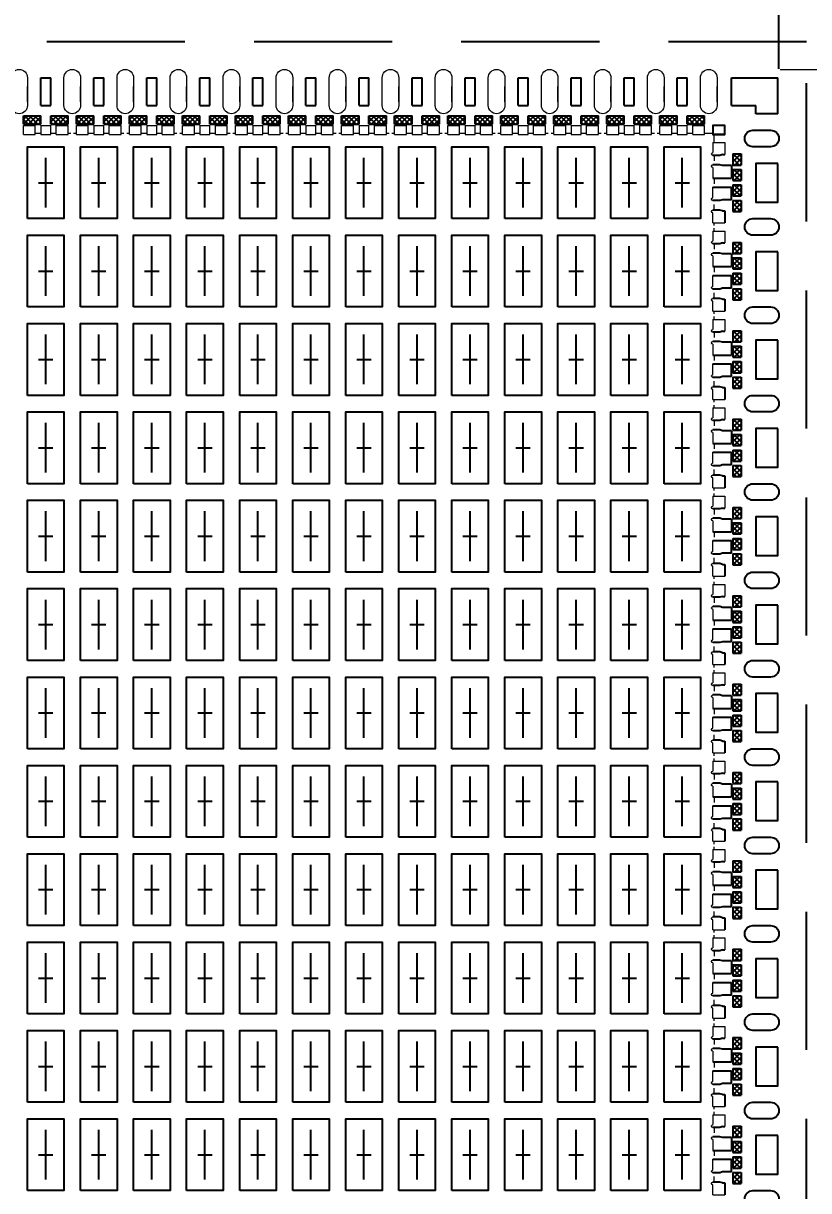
# Model space of a CAD drawing. Extents: x 741 to 839, y -25 to 98.
# Drawn here: x 807.03 to 821.24, y 64.66 to 85.8 of the extents above; entities that cross this region are included whole.
import ezdxf

# ---------------------------------------------------------------- set-up
doc = ezdxf.new("R2010")
doc.units = 0
for name, pattern in [('CENTER2', [28.575, 19.05, -3.175, 3.175, -3.175]), ('HIDDEN', [0.375, 0.25, -0.125]), ('HIDDEN2', [4.7625, 3.175, -1.5875])]:
    doc.linetypes.add(name, pattern=pattern)
for name, color, linetype in [('1', 7, 'Continuous'), ('1D', 4, 'Continuous'), ('DIE', 7, 'Continuous'), ('pkg', 2, 'Continuous'), ('PLATING', 3, 'Continuous'), ('中心线', 1, 'CENTER2'), ('图层1实体', 7, 'Continuous')]:
    doc.layers.add(name, color=color, linetype=linetype)
doc.layers.add('标注线', color=3, linetype='Continuous', lineweight=9)
doc.styles.get("Standard").update_dxf_attribs({"font": ''})
doc.styles.get('Standard').set_extended_font_data('SimSun')
doc.dimstyles.new('ISO-25', dxfattribs={"dimtxt": 0.05, "dimasz": 0.01, "dimexe": 0.05, "dimexo": 0.05, "dimgap": 0.005, "dimtad": 1, "dimdec": 3, "dimdsep": 46, "dimtxsty": 'Standard', "dimcen": 2.5, "dimadec": 0, "dimazin": 0, "dimtfac": 1, "dimtdec": 3, "dimtmove": 0, "dimatfit": 3, "dimfxl": 1, "dimarcsym": 0})

# ---------------------------------------------------------------- blocks, each defined once
blk = doc.blocks.new('*D9')
at = {"layer": 'Defpoints', "color": 0, "transparency": 16777216}
for p in [(823.452, 94.852), (823.452, 88.276), (792.552, 55.711)]:
    blk.add_point(p, dxfattribs=at)
at = {"layer": '标注线', "color": 0, "lineweight": -2, "transparency": 16777216}
blk.add_line((823.452, 88.286), (823.452, 94.852), dxfattribs=at)
at = {"layer": '标注线', "color": 0, "transparency": 16777216, "insert": (823.452, 96.536), "char_height": 0.8, "attachment_point": 5, "rotation": 90}
blk.add_mtext('30.900', dxfattribs=at)
blk = doc.blocks.new('*D10')
at = {"layer": 'Defpoints', "color": 0, "transparency": 16777216}
for p in [(820.702, 94.852), (820.702, 84.961), (792.552, 55.711)]:
    blk.add_point(p, dxfattribs=at)
at = {"layer": '标注线', "color": 0, "lineweight": -2, "transparency": 16777216}
blk.add_line((820.702, 84.971), (820.702, 94.852), dxfattribs=at)
at = {"layer": '标注线', "color": 0, "transparency": 16777216, "insert": (820.702, 96.54), "char_height": 0.8, "attachment_point": 5, "rotation": 90}
blk.add_mtext('28.150', dxfattribs=at)
blk = doc.blocks.new('*U13')
at = {"layer": 'pkg'}
blk.add_lwpolyline([(-0.33, -0.65), (-0.33, 0.65), (0.33, 0.65), (0.33, -0.65)], close=True, dxfattribs=at)
at = {"layer": '中心线'}
for p, q in [((0, -0.45), (0, 0.45)), ((-0.13, 0), (0.13, 0))]:
    blk.add_line(p, q, dxfattribs=at)
blk = doc.blocks.new('*U12')
at = {"layer": '标注线', "color": 0, "linetype": 'ByBlock', "lineweight": -2}
for p in [(41.28, 54.4), (42.24, 54.4), (43.2, 54.4), (44.16, 54.4), (45.12, 54.4), (46.08, 54.4), (47.04, 54.4), (48, 54.4), (48.96, 54.4), (49.92, 54.4), (50.88, 54.4), (51.84, 54.4), (52.8, 54.4), (41.28, 52.8), (42.24, 52.8), (43.2, 52.8), (44.16, 52.8), (45.12, 52.8), (46.08, 52.8), (47.04, 52.8), (48, 52.8), (48.96, 52.8), (49.92, 52.8), (50.88, 52.8), (51.84, 52.8), (52.8, 52.8), (41.28, 51.2), (42.24, 51.2), (43.2, 51.2), (44.16, 51.2), (45.12, 51.2), (46.08, 51.2), (47.04, 51.2), (48, 51.2), (48.96, 51.2), (49.92, 51.2), (50.88, 51.2), (51.84, 51.2), (52.8, 51.2), (41.28, 49.6), (42.24, 49.6), (43.2, 49.6), (44.16, 49.6), (45.12, 49.6), (46.08, 49.6), (47.04, 49.6), (48, 49.6), (48.96, 49.6), (49.92, 49.6), (50.88, 49.6), (51.84, 49.6), (52.8, 49.6), (41.28, 48), (42.24, 48), (43.2, 48), (44.16, 48), (45.12, 48), (46.08, 48), (47.04, 48), (48, 48), (48.96, 48), (49.92, 48), (50.88, 48), (51.84, 48), (52.8, 48), (41.28, 46.4), (42.24, 46.4), (43.2, 46.4), (44.16, 46.4), (45.12, 46.4), (46.08, 46.4), (47.04, 46.4), (48, 46.4), (48.96, 46.4), (49.92, 46.4), (50.88, 46.4), (51.84, 46.4), (52.8, 46.4), (41.28, 44.8), (42.24, 44.8), (43.2, 44.8), (44.16, 44.8), (45.12, 44.8), (46.08, 44.8), (47.04, 44.8), (48, 44.8), (48.96, 44.8), (49.92, 44.8), (50.88, 44.8), (51.84, 44.8), (52.8, 44.8), (41.28, 43.2), (42.24, 43.2), (43.2, 43.2), (44.16, 43.2), (45.12, 43.2), (46.08, 43.2), (47.04, 43.2), (48, 43.2), (48.96, 43.2), (49.92, 43.2), (50.88, 43.2), (51.84, 43.2), (52.8, 43.2), (41.28, 41.6), (42.24, 41.6), (43.2, 41.6), (44.16, 41.6), (45.12, 41.6), (46.08, 41.6), (47.04, 41.6), (48, 41.6), (48.96, 41.6), (49.92, 41.6), (50.88, 41.6), (51.84, 41.6), (52.8, 41.6), (41.28, 40), (42.24, 40), (43.2, 40), (44.16, 40), (45.12, 40), (46.08, 40), (47.04, 40), (48, 40), (48.96, 40), (49.92, 40), (50.88, 40), (51.84, 40), (52.8, 40), (41.28, 38.4), (42.24, 38.4), (43.2, 38.4), (44.16, 38.4), (45.12, 38.4), (46.08, 38.4), (47.04, 38.4), (48, 38.4), (48.96, 38.4), (49.92, 38.4), (50.88, 38.4), (51.84, 38.4), (52.8, 38.4), (41.28, 36.8), (42.24, 36.8), (43.2, 36.8), (44.16, 36.8), (45.12, 36.8), (46.08, 36.8), (47.04, 36.8), (48, 36.8), (48.96, 36.8), (49.92, 36.8), (50.88, 36.8), (51.84, 36.8), (52.8, 36.8)]:
    blk.add_blockref('*U13', p, dxfattribs=at)
blk = doc.blocks.new('*U21')
at = {"lineweight": 5}
for p, q in [((-0.15, 0.25), (-0.15, -0.25)), ((0.15, -0.25), (0.15, 0.25)), ((0.15, 0.184), (0.15, -0.091))]:
    blk.add_line(p, q, dxfattribs=at)
for centre, start, end in [((0, 0.25), 0, 180), ((0, -0.25), 180, 0)]:
    blk.add_arc(centre, 0.15, start, end, dxfattribs=at)
blk = doc.blocks.new('*U20')
at = {"color": 0, "linetype": 'ByBlock', "lineweight": -2}
for p in [(41.28, 0), (42.24, 0), (43.2, 0), (44.16, 0), (45.12, 0), (46.08, 0), (47.04, 0), (48, 0), (48.96, 0), (49.92, 0), (50.88, 0), (51.84, 0), (52.8, 0), (53.76, 0)]:
    blk.add_blockref('*U21', p, dxfattribs=at)
blk = doc.blocks.new('*U23')
at = {"color": 7}
for p, q in [((-0.09, 0.25), (-0.09, -0.25)), ((-0.09, 0.25), (0.09, 0.25)), ((0.09, 0.25), (0.09, -0.25)), ((-0.09, -0.25), (0.09, -0.25))]:
    blk.add_line(p, q, dxfattribs=at)
blk = doc.blocks.new('*U22')
at = {"color": 0, "linetype": 'ByBlock', "lineweight": -2}
for p in [(41.28, 0), (42.24, 0), (43.2, 0), (44.16, 0), (45.12, 0), (46.08, 0), (47.04, 0), (48, 0), (48.96, 0), (49.92, 0), (50.88, 0), (51.84, 0), (52.8, 0)]:
    blk.add_blockref('*U23', p, dxfattribs=at)
blk = doc.blocks.new('*U25')
at = {"color": 7}
blk.add_lwpolyline([(-0.2, 0.35), (0.2, 0.35), (0.2, -0.35), (-0.2, -0.35)], close=True, dxfattribs=at)
blk = doc.blocks.new('*U24')
at = {"color": 0, "linetype": 'ByBlock', "lineweight": -2}
for p in [(0, 54.4), (0, 52.8), (0, 51.2), (0, 49.6), (0, 48), (0, 46.4), (0, 44.8), (0, 43.2), (0, 41.6), (0, 40), (0, 38.4), (0, 36.8)]:
    blk.add_blockref('*U25', p, dxfattribs=at)
blk = doc.blocks.new('*U74')
at = {"color": 1, "ltscale": 10}
for p, q in [((0.16, 0.15), (-0.16, 0.15)), ((-0.16, -0.15), (0.16, -0.15))]:
    blk.add_line(p, q, dxfattribs=at)
at = {"layer": '1', "color": 1, "ltscale": 10}
for centre, start, end in [((-0.16, 0), 90, 270), ((0.16, 0), 270, 90)]:
    blk.add_arc(centre, 0.15, start, end, dxfattribs=at)
blk = doc.blocks.new('*U73')
at = {"layer": 'PLATING', "color": 0, "linetype": 'ByBlock', "lineweight": -2, "transparency": 16777216}
for p in [(0, 56), (0, 54.4), (0, 52.8), (0, 51.2), (0, 49.6), (0, 48), (0, 46.4), (0, 44.8), (0, 43.2), (0, 41.6), (0, 40), (0, 38.4), (0, 36.8)]:
    blk.add_blockref('*U74', p, dxfattribs=at)
blk = doc.blocks.new('*U80')
at = {"lineweight": 15}
for p, q in [((-0.48, 0.08), (-0.48, -0.08)), ((-0.48, 0.08), (-0.265, 0.08)), ((-0.48, 0.08), (-0.265, 0.08)), ((-0.48, 0.08), (-0.265, 0.08)), ((-0.265, 0.08), (-0.265, -0.08)), ((-0.165, -0.08), (-0.165, 0.08)), ((-0.165, 0.08), (0.015, 0.08)), ((0.015, 0.08), (0.015, -0.08)), ((0.115, 0.08), (0.33, 0.08)), ((0.115, 0.08), (0.115, -0.08)), ((0.115, 0.08), (0.33, 0.08)), ((0.115, 0.08), (0.33, 0.08)), ((0.33, 0.08), (0.33, -0.08)), ((-0.48, -0.08), (-0.265, -0.08)), ((-0.165, -0.08), (0.015, -0.08)), ((0.115, -0.08), (0.33, -0.08))]:
    blk.add_line(p, q, dxfattribs=at)
at = {"color": 4, "linetype": 'HIDDEN2', "lineweight": 15, "ltscale": 0.01}
for p, q in [((-0.265, 0.06), (-0.165, 0.06)), ((0.015, 0.06), (0.115, 0.06)), ((0.33, 0.06), (0.38, 0.06)), ((0.43, 0.06), (0.48, 0.06))]:
    blk.add_line(p, q, dxfattribs=at)
blk = doc.blocks.new('*U79')
at = {"color": 0, "linetype": 'ByBlock', "lineweight": -2, "transparency": 16777216}
for p in [(41.28, 0), (42.24, 0), (43.2, 0), (44.16, 0), (45.12, 0), (46.08, 0), (47.04, 0), (48, 0), (48.96, 0), (49.92, 0), (50.88, 0), (51.84, 0), (52.8, 0)]:
    blk.add_blockref('*U80', p, dxfattribs=at)
blk = doc.blocks.new('*U82')
at = {"color": 7}
for p, q in [((-0.02, 0.435), (-0.06, 0.435)), ((-0.02, 0.435), (0.03, 0.42)), ((-0.18, 0.235), (-0.02, 0.235)), ((-0.18, 0.235), (-0.18, 0.005)), ((-0.02, 0.235), (0.03, 0.25)), ((0.155, 0.005), (-0.18, 0.005)), ((-0.18, -0.385), (-0.18, -0.155)), ((0.155, -0.155), (-0.18, -0.155)), ((-0.18, -0.385), (-0.02, -0.385)), ((-0.02, -0.385), (0.03, -0.4)), ((-0.02, -0.585), (-0.06, -0.585)), ((-0.06, -0.585), (-0.06, -0.8)), ((-0.02, -0.585), (0.03, -0.57))]:
    blk.add_line(p, q, dxfattribs=at)
at = {"layer": 'DIE', "lineweight": 15}
for p, q in [((0.155, 0.65), (-0.06, 0.65)), ((-0.06, 0.65), (-0.06, 0.435)), ((0.155, 0.65), (0.155, 0.47)), ((0.03, 0.42), (0.135, 0.42)), ((0.03, 0.25), (0.135, 0.25)), ((0.155, 0.2), (0.155, 0.005)), ((0.155, -0.35), (0.155, -0.155)), ((0.03, -0.4), (0.135, -0.4)), ((0.03, -0.57), (0.135, -0.57)), ((0.155, -0.8), (0.155, -0.62)), ((0.155, -0.8), (-0.06, -0.8))]:
    blk.add_line(p, q, dxfattribs=at)
at = {"layer": 'DIE'}
for p, q in [((0.03, 0.42), (0.155, 0.42)), ((0.03, 0.25), (0.155, 0.25)), ((0.03, -0.4), (0.155, -0.4)), ((0.03, -0.57), (0.155, -0.57))]:
    blk.add_line(p, q, dxfattribs=at)
at = {"layer": 'DIE', "lineweight": 15}
for centre in [(0.155, 0.445), (0.155, 0.225), (0.155, -0.375), (0.155, -0.595)]:
    blk.add_arc(centre, 0.025, 270, 90, dxfattribs=at)
at = {"layer": '图层1实体', "color": 4, "linetype": 'HIDDEN2', "lineweight": 15, "ltscale": 0.01}
for p, q in [((0.135, 0.75), (0.135, 0.8)), ((0.135, 0.65), (0.135, 0.7)), ((0.135, 0.42), (0.135, 0.25)), ((0.135, 0.005), (0.135, -0.155)), ((0.135, -0.57), (0.135, -0.4))]:
    blk.add_line(p, q, dxfattribs=at)
blk = doc.blocks.new('*U81')
at = {"color": 0, "linetype": 'ByBlock', "lineweight": -2, "transparency": 16777216}
for p in [(0, 54.4), (0, 52.8), (0, 51.2), (0, 49.6), (0, 48), (0, 46.4), (0, 44.8), (0, 43.2), (0, 41.6), (0, 40), (0, 38.4), (0, 36.8)]:
    blk.add_blockref('*U82', p, dxfattribs=at)

msp = doc.modelspace()

# ---------------------------------------------------------------- hatches: boundary and pattern name
at = {"layer": 'PLATING'}
h = msp.add_hatch(dxfattribs=at)
h.set_pattern_fill('ANSI37', color=256, scale=0.02)
h.set_pattern_definition([(45, (41.28, 0), (-0.0449012806, 0.0449012806), []), (135, (41.28, 0), (-0.0449012806, -0.0449012806), [])])
h.paths.add_polyline_path([(807.0268, 84.1207), (807.0268, 83.9707), (807.3418, 83.9707), (807.3418, 84.1207)])
h.paths.add_polyline_path([(807.8368, 83.9707), (807.8368, 84.1207), (807.5218, 84.1207), (807.5218, 83.9707)])
h = msp.add_hatch(dxfattribs=at)
h.set_pattern_fill('ANSI37', color=256, scale=0.02)
h.set_pattern_definition([(45, (42.24, 0), (-0.0449012806, 0.0449012806), []), (135, (42.24, 0), (-0.0449012806, -0.0449012806), [])])
h.paths.add_polyline_path([(807.9868, 84.1207), (807.9868, 83.9707), (808.3018, 83.9707), (808.3018, 84.1207)])
h.paths.add_polyline_path([(808.7968, 83.9707), (808.7968, 84.1207), (808.4818, 84.1207), (808.4818, 83.9707)])
h = msp.add_hatch(dxfattribs=at)
h.set_pattern_fill('ANSI37', color=256, scale=0.02)
h.set_pattern_definition([(45, (43.2, 0), (-0.0449012806, 0.0449012806), []), (135, (43.2, 0), (-0.0449012806, -0.0449012806), [])])
h.paths.add_polyline_path([(808.9468, 84.1207), (808.9468, 83.9707), (809.2618, 83.9707), (809.2618, 84.1207)])
h.paths.add_polyline_path([(809.7568, 83.9707), (809.7568, 84.1207), (809.4418, 84.1207), (809.4418, 83.9707)])
h = msp.add_hatch(dxfattribs=at)
h.set_pattern_fill('ANSI37', color=256, scale=0.02)
h.set_pattern_definition([(45, (44.16, 0), (-0.0449012806, 0.0449012806), []), (135, (44.16, 0), (-0.0449012806, -0.0449012806), [])])
h.paths.add_polyline_path([(809.9068, 84.1207), (809.9068, 83.9707), (810.2218, 83.9707), (810.2218, 84.1207)])
h.paths.add_polyline_path([(810.7168, 83.9707), (810.7168, 84.1207), (810.4018, 84.1207), (810.4018, 83.9707)])
h = msp.add_hatch(dxfattribs=at)
h.set_pattern_fill('ANSI37', color=256, scale=0.02)
h.set_pattern_definition([(45, (45.12, 0), (-0.0449012806, 0.0449012806), []), (135, (45.12, 0), (-0.0449012806, -0.0449012806), [])])
h.paths.add_polyline_path([(810.8668, 84.1207), (810.8668, 83.9707), (811.1818, 83.9707), (811.1818, 84.1207)])
h.paths.add_polyline_path([(811.6768, 83.9707), (811.6768, 84.1207), (811.3618, 84.1207), (811.3618, 83.9707)])
h = msp.add_hatch(dxfattribs=at)
h.set_pattern_fill('ANSI37', color=256, scale=0.02)
h.set_pattern_definition([(45, (46.08, 0), (-0.0449012806, 0.0449012806), []), (135, (46.08, 0), (-0.0449012806, -0.0449012806), [])])
h.paths.add_polyline_path([(811.8268, 84.1207), (811.8268, 83.9707), (812.1418, 83.9707), (812.1418, 84.1207)])
h.paths.add_polyline_path([(812.6368, 83.9707), (812.6368, 84.1207), (812.3218, 84.1207), (812.3218, 83.9707)])
h = msp.add_hatch(dxfattribs=at)
h.set_pattern_fill('ANSI37', color=256, scale=0.02)
h.set_pattern_definition([(45, (47.04, 0), (-0.0449012806, 0.0449012806), []), (135, (47.04, 0), (-0.0449012806, -0.0449012806), [])])
h.paths.add_polyline_path([(812.7868, 84.1207), (812.7868, 83.9707), (813.1018, 83.9707), (813.1018, 84.1207)])
h.paths.add_polyline_path([(813.5968, 83.9707), (813.5968, 84.1207), (813.2818, 84.1207), (813.2818, 83.9707)])
h = msp.add_hatch(dxfattribs=at)
h.set_pattern_fill('ANSI37', color=256, scale=0.02)
h.set_pattern_definition([(45, (48, 0), (-0.0449012806, 0.0449012806), []), (135, (48, 0), (-0.0449012806, -0.0449012806), [])])
h.paths.add_polyline_path([(813.7468, 84.1207), (813.7468, 83.9707), (814.0618, 83.9707), (814.0618, 84.1207)])
h.paths.add_polyline_path([(814.5568, 83.9707), (814.5568, 84.1207), (814.2418, 84.1207), (814.2418, 83.9707)])
h = msp.add_hatch(dxfattribs=at)
h.set_pattern_fill('ANSI37', color=256, scale=0.02)
h.set_pattern_definition([(45, (48.96, 0), (-0.0449012806, 0.0449012806), []), (135, (48.96, 0), (-0.0449012806, -0.0449012806), [])])
h.paths.add_polyline_path([(814.7068, 84.1207), (814.7068, 83.9707), (815.0218, 83.9707), (815.0218, 84.1207)])
h.paths.add_polyline_path([(815.5168, 83.9707), (815.5168, 84.1207), (815.2018, 84.1207), (815.2018, 83.9707)])
h = msp.add_hatch(dxfattribs=at)
h.set_pattern_fill('ANSI37', color=256, scale=0.02)
h.set_pattern_definition([(45, (49.92, 0), (-0.0449012806, 0.0449012806), []), (135, (49.92, 0), (-0.0449012806, -0.0449012806), [])])
h.paths.add_polyline_path([(815.6668, 84.1207), (815.6668, 83.9707), (815.9818, 83.9707), (815.9818, 84.1207)])
h.paths.add_polyline_path([(816.4768, 83.9707), (816.4768, 84.1207), (816.1618, 84.1207), (816.1618, 83.9707)])
h = msp.add_hatch(dxfattribs=at)
h.set_pattern_fill('ANSI37', color=256, scale=0.02)
h.set_pattern_definition([(45, (50.88, 0), (-0.0449012806, 0.0449012806), []), (135, (50.88, 0), (-0.0449012806, -0.0449012806), [])])
h.paths.add_polyline_path([(816.6268, 84.1207), (816.6268, 83.9707), (816.9418, 83.9707), (816.9418, 84.1207)])
h.paths.add_polyline_path([(817.4368, 83.9707), (817.4368, 84.1207), (817.1218, 84.1207), (817.1218, 83.9707)])
h = msp.add_hatch(dxfattribs=at)
h.set_pattern_fill('ANSI37', color=256, scale=0.02)
h.set_pattern_definition([(45, (51.84, 0), (-0.0449012806, 0.0449012806), []), (135, (51.84, 0), (-0.0449012806, -0.0449012806), [])])
h.paths.add_polyline_path([(817.5868, 84.1207), (817.5868, 83.9707), (817.9018, 83.9707), (817.9018, 84.1207)])
h.paths.add_polyline_path([(818.3968, 83.9707), (818.3968, 84.1207), (818.0818, 84.1207), (818.0818, 83.9707)])
h = msp.add_hatch(dxfattribs=at)
h.set_pattern_fill('ANSI37', color=256, scale=0.02)
h.set_pattern_definition([(45, (52.8, 0), (-0.0449012806, 0.0449012806), []), (135, (52.8, 0), (-0.0449012806, -0.0449012806), [])])
h.paths.add_polyline_path([(818.5468, 84.1207), (818.5468, 83.9707), (818.8618, 83.9707), (818.8618, 84.1207)])
h.paths.add_polyline_path([(819.3568, 83.9707), (819.3568, 84.1207), (819.0418, 84.1207), (819.0418, 83.9707)])
h = msp.add_hatch(dxfattribs=at)
h.set_pattern_fill('ANSI37', color=256, scale=0.02)
h.set_pattern_definition([(45, (0, 54.4), (-0.0449012806, 0.0449012806), []), (135, (0, 54.4), (-0.0449012806, -0.0449012806), [])])
h.paths.add_polyline_path([(819.8668, 83.2307), (820.0168, 83.2307), (820.0168, 83.4307), (819.8668, 83.4307)])
h.paths.add_polyline_path([(819.8668, 82.9507), (820.0168, 82.9507), (820.0168, 83.1507), (819.8668, 83.1507)])
h.paths.add_polyline_path([(820.0168, 82.8707), (819.8668, 82.8707), (819.8668, 82.6707), (820.0168, 82.6707)])
h.paths.add_polyline_path([(820.0168, 82.5907), (819.8668, 82.5907), (819.8668, 82.3907), (820.0168, 82.3907)])
h = msp.add_hatch(dxfattribs=at)
h.set_pattern_fill('ANSI37', color=256, scale=0.02)
h.set_pattern_definition([(45, (0, 52.8), (-0.0449012806, 0.0449012806), []), (135, (0, 52.8), (-0.0449012806, -0.0449012806), [])])
h.paths.add_polyline_path([(819.8668, 81.6307), (820.0168, 81.6307), (820.0168, 81.8307), (819.8668, 81.8307)])
h.paths.add_polyline_path([(819.8668, 81.3507), (820.0168, 81.3507), (820.0168, 81.5507), (819.8668, 81.5507)])
h.paths.add_polyline_path([(820.0168, 81.2707), (819.8668, 81.2707), (819.8668, 81.0707), (820.0168, 81.0707)])
h.paths.add_polyline_path([(820.0168, 80.9907), (819.8668, 80.9907), (819.8668, 80.7907), (820.0168, 80.7907)])
h = msp.add_hatch(dxfattribs=at)
h.set_pattern_fill('ANSI37', color=256, scale=0.02)
h.set_pattern_definition([(45, (0, 51.2), (-0.0449012806, 0.0449012806), []), (135, (0, 51.2), (-0.0449012806, -0.0449012806), [])])
h.paths.add_polyline_path([(819.8668, 80.0307), (820.0168, 80.0307), (820.0168, 80.2307), (819.8668, 80.2307)])
h.paths.add_polyline_path([(819.8668, 79.7507), (820.0168, 79.7507), (820.0168, 79.9507), (819.8668, 79.9507)])
h.paths.add_polyline_path([(820.0168, 79.6707), (819.8668, 79.6707), (819.8668, 79.4707), (820.0168, 79.4707)])
h.paths.add_polyline_path([(820.0168, 79.3907), (819.8668, 79.3907), (819.8668, 79.1907), (820.0168, 79.1907)])
h = msp.add_hatch(dxfattribs=at)
h.set_pattern_fill('ANSI37', color=256, scale=0.02)
h.set_pattern_definition([(45, (0, 49.6), (-0.0449012806, 0.0449012806), []), (135, (0, 49.6), (-0.0449012806, -0.0449012806), [])])
h.paths.add_polyline_path([(819.8668, 78.4307), (820.0168, 78.4307), (820.0168, 78.6307), (819.8668, 78.6307)])
h.paths.add_polyline_path([(819.8668, 78.1507), (820.0168, 78.1507), (820.0168, 78.3507), (819.8668, 78.3507)])
h.paths.add_polyline_path([(820.0168, 78.0707), (819.8668, 78.0707), (819.8668, 77.8707), (820.0168, 77.8707)])
h.paths.add_polyline_path([(820.0168, 77.7907), (819.8668, 77.7907), (819.8668, 77.5907), (820.0168, 77.5907)])
h = msp.add_hatch(dxfattribs=at)
h.set_pattern_fill('ANSI37', color=256, scale=0.02)
h.set_pattern_definition([(45, (0, 48), (-0.0449012806, 0.0449012806), []), (135, (0, 48), (-0.0449012806, -0.0449012806), [])])
h.paths.add_polyline_path([(819.8668, 76.8307), (820.0168, 76.8307), (820.0168, 77.0307), (819.8668, 77.0307)])
h.paths.add_polyline_path([(819.8668, 76.5507), (820.0168, 76.5507), (820.0168, 76.7507), (819.8668, 76.7507)])
h.paths.add_polyline_path([(820.0168, 76.4707), (819.8668, 76.4707), (819.8668, 76.2707), (820.0168, 76.2707)])
h.paths.add_polyline_path([(820.0168, 76.1907), (819.8668, 76.1907), (819.8668, 75.9907), (820.0168, 75.9907)])
h = msp.add_hatch(dxfattribs=at)
h.set_pattern_fill('ANSI37', color=256, scale=0.02)
h.set_pattern_definition([(45, (0, 46.4), (-0.0449012806, 0.0449012806), []), (135, (0, 46.4), (-0.0449012806, -0.0449012806), [])])
h.paths.add_polyline_path([(819.8668, 75.2307), (820.0168, 75.2307), (820.0168, 75.4307), (819.8668, 75.4307)])
h.paths.add_polyline_path([(819.8668, 74.9507), (820.0168, 74.9507), (820.0168, 75.1507), (819.8668, 75.1507)])
h.paths.add_polyline_path([(820.0168, 74.8707), (819.8668, 74.8707), (819.8668, 74.6707), (820.0168, 74.6707)])
h.paths.add_polyline_path([(820.0168, 74.5907), (819.8668, 74.5907), (819.8668, 74.3907), (820.0168, 74.3907)])
h = msp.add_hatch(dxfattribs=at)
h.set_pattern_fill('ANSI37', color=256, scale=0.02)
h.set_pattern_definition([(45, (0, 44.8), (-0.0449012806, 0.0449012806), []), (135, (0, 44.8), (-0.0449012806, -0.0449012806), [])])
h.paths.add_polyline_path([(819.8668, 73.6307), (820.0168, 73.6307), (820.0168, 73.8307), (819.8668, 73.8307)])
h.paths.add_polyline_path([(819.8668, 73.3507), (820.0168, 73.3507), (820.0168, 73.5507), (819.8668, 73.5507)])
h.paths.add_polyline_path([(820.0168, 73.2707), (819.8668, 73.2707), (819.8668, 73.0707), (820.0168, 73.0707)])
h.paths.add_polyline_path([(820.0168, 72.9907), (819.8668, 72.9907), (819.8668, 72.7907), (820.0168, 72.7907)])
h = msp.add_hatch(dxfattribs=at)
h.set_pattern_fill('ANSI37', color=256, scale=0.02)
h.set_pattern_definition([(45, (0, 43.2), (-0.0449012806, 0.0449012806), []), (135, (0, 43.2), (-0.0449012806, -0.0449012806), [])])
h.paths.add_polyline_path([(819.8668, 72.0307), (820.0168, 72.0307), (820.0168, 72.2307), (819.8668, 72.2307)])
h.paths.add_polyline_path([(819.8668, 71.7507), (820.0168, 71.7507), (820.0168, 71.9507), (819.8668, 71.9507)])
h.paths.add_polyline_path([(820.0168, 71.6707), (819.8668, 71.6707), (819.8668, 71.4707), (820.0168, 71.4707)])
h.paths.add_polyline_path([(820.0168, 71.3907), (819.8668, 71.3907), (819.8668, 71.1907), (820.0168, 71.1907)])
h = msp.add_hatch(dxfattribs=at)
h.set_pattern_fill('ANSI37', color=256, scale=0.02)
h.set_pattern_definition([(45, (0, 41.6), (-0.0449012806, 0.0449012806), []), (135, (0, 41.6), (-0.0449012806, -0.0449012806), [])])
h.paths.add_polyline_path([(819.8668, 70.4307), (820.0168, 70.4307), (820.0168, 70.6307), (819.8668, 70.6307)])
h.paths.add_polyline_path([(819.8668, 70.1507), (820.0168, 70.1507), (820.0168, 70.3507), (819.8668, 70.3507)])
h.paths.add_polyline_path([(820.0168, 70.0707), (819.8668, 70.0707), (819.8668, 69.8707), (820.0168, 69.8707)])
h.paths.add_polyline_path([(820.0168, 69.7907), (819.8668, 69.7907), (819.8668, 69.5907), (820.0168, 69.5907)])
h = msp.add_hatch(dxfattribs=at)
h.set_pattern_fill('ANSI37', color=256, scale=0.02)
h.set_pattern_definition([(45, (0, 40), (-0.0449012806, 0.0449012806), []), (135, (0, 40), (-0.0449012806, -0.0449012806), [])])
h.paths.add_polyline_path([(819.8668, 68.8307), (820.0168, 68.8307), (820.0168, 69.0307), (819.8668, 69.0307)])
h.paths.add_polyline_path([(819.8668, 68.5507), (820.0168, 68.5507), (820.0168, 68.7507), (819.8668, 68.7507)])
h.paths.add_polyline_path([(820.0168, 68.4707), (819.8668, 68.4707), (819.8668, 68.2707), (820.0168, 68.2707)])
h.paths.add_polyline_path([(820.0168, 68.1907), (819.8668, 68.1907), (819.8668, 67.9907), (820.0168, 67.9907)])
h = msp.add_hatch(dxfattribs=at)
h.set_pattern_fill('ANSI37', color=256, scale=0.02)
h.set_pattern_definition([(45, (0, 38.4), (-0.0449012806, 0.0449012806), []), (135, (0, 38.4), (-0.0449012806, -0.0449012806), [])])
h.paths.add_polyline_path([(819.8668, 67.2307), (820.0168, 67.2307), (820.0168, 67.4307), (819.8668, 67.4307)])
h.paths.add_polyline_path([(819.8668, 66.9507), (820.0168, 66.9507), (820.0168, 67.1507), (819.8668, 67.1507)])
h.paths.add_polyline_path([(820.0168, 66.8707), (819.8668, 66.8707), (819.8668, 66.6707), (820.0168, 66.6707)])
h.paths.add_polyline_path([(820.0168, 66.5907), (819.8668, 66.5907), (819.8668, 66.3907), (820.0168, 66.3907)])
h = msp.add_hatch(dxfattribs=at)
h.set_pattern_fill('ANSI37', color=256, scale=0.02)
h.set_pattern_definition([(45, (0, 36.8), (-0.0449012806, 0.0449012806), []), (135, (0, 36.8), (-0.0449012806, -0.0449012806), [])])
h.paths.add_polyline_path([(819.8668, 65.6307), (820.0168, 65.6307), (820.0168, 65.8307), (819.8668, 65.8307)])
h.paths.add_polyline_path([(819.8668, 65.3507), (820.0168, 65.3507), (820.0168, 65.5507), (819.8668, 65.5507)])
h.paths.add_polyline_path([(820.0168, 65.2707), (819.8668, 65.2707), (819.8668, 65.0707), (820.0168, 65.0707)])
h.paths.add_polyline_path([(820.0168, 64.9907), (819.8668, 64.9907), (819.8668, 64.7907), (820.0168, 64.7907)])

# ---------------------------------------------------------------- linework, layer by layer
at = {"color": 7}
for p, q in [((819.8418, 84.8107, 0.1909), (820.6818, 84.8107, 0.1909)), ((819.8418, 84.3107, 0.1909), (819.8418, 84.8107, 0.1909)), ((820.6818, 84.1607, 0.1909), (820.6818, 84.8107, 0.1909)), ((819.8418, 84.3107, 0.1909), (820.2818, 84.3107, 0.1909)), ((820.2818, 84.1607, 0.1909), (820.2818, 84.3107, 0.1909))]:
    msp.add_line(p, q, dxfattribs=at)
at = {"ltscale": 10}
msp.add_line((820.6818, 84.1607, 0.1909), (820.2818, 84.1607, 0.1909), dxfattribs=at)
at = {"color": 7, "elevation": 0.1909}
msp.add_lwpolyline([(819.7218, 83.7857), (819.5068, 83.7857), (819.7218, 83.7857), (819.7218, 83.9457), (819.5068, 83.9457), (819.5068, 83.7857)], dxfattribs=at)
at = {"layer": '1D', "linetype": 'HIDDEN', "ltscale": 10}
for p, q in [((821.2018, 85.4607, 0.1909), (763.9018, 85.4607, 0.1909)), ((821.2018, 25.9607, 0.1909), (821.2018, 85.4607, 0.1909))]:
    msp.add_line(p, q, dxfattribs=at)
at = {"layer": 'PLATING'}
for p, q in [((807.0268, 84.1207, 0.1909), (807.3418, 84.1207, 0.1909)), ((807.0268, 83.9707, 0.1909), (807.0268, 84.1207, 0.1909)), ((807.5218, 84.1207, 0.1909), (807.8368, 84.1207, 0.1909)), ((807.8368, 83.9707, 0.1909), (807.8368, 84.1207, 0.1909)), ((807.9868, 84.1207, 0.1909), (808.3018, 84.1207, 0.1909)), ((807.9868, 83.9707, 0.1909), (807.9868, 84.1207, 0.1909)), ((808.4818, 84.1207, 0.1909), (808.7968, 84.1207, 0.1909)), ((808.7968, 83.9707, 0.1909), (808.7968, 84.1207, 0.1909)), ((808.9468, 84.1207, 0.1909), (809.2618, 84.1207, 0.1909)), ((808.9468, 83.9707, 0.1909), (808.9468, 84.1207, 0.1909)), ((809.4418, 84.1207, 0.1909), (809.7568, 84.1207, 0.1909)), ((809.7568, 83.9707, 0.1909), (809.7568, 84.1207, 0.1909)), ((809.9068, 84.1207, 0.1909), (810.2218, 84.1207, 0.1909)), ((809.9068, 83.9707, 0.1909), (809.9068, 84.1207, 0.1909)), ((810.4018, 84.1207, 0.1909), (810.7168, 84.1207, 0.1909)), ((810.7168, 83.9707, 0.1909), (810.7168, 84.1207, 0.1909)), ((810.8668, 84.1207, 0.1909), (811.1818, 84.1207, 0.1909)), ((810.8668, 83.9707, 0.1909), (810.8668, 84.1207, 0.1909)), ((811.3618, 84.1207, 0.1909), (811.6768, 84.1207, 0.1909)), ((811.6768, 83.9707, 0.1909), (811.6768, 84.1207, 0.1909)), ((811.8268, 84.1207, 0.1909), (812.1418, 84.1207, 0.1909)), ((811.8268, 83.9707, 0.1909), (811.8268, 84.1207, 0.1909)), ((812.3218, 84.1207, 0.1909), (812.6368, 84.1207, 0.1909)), ((812.6368, 83.9707, 0.1909), (812.6368, 84.1207, 0.1909)), ((812.7868, 84.1207, 0.1909), (813.1018, 84.1207, 0.1909)), ((812.7868, 83.9707, 0.1909), (812.7868, 84.1207, 0.1909)), ((813.2818, 84.1207, 0.1909), (813.5968, 84.1207, 0.1909)), ((813.5968, 83.9707, 0.1909), (813.5968, 84.1207, 0.1909)), ((813.7468, 84.1207, 0.1909), (814.0618, 84.1207, 0.1909)), ((813.7468, 83.9707, 0.1909), (813.7468, 84.1207, 0.1909)), ((814.2418, 84.1207, 0.1909), (814.5568, 84.1207, 0.1909)), ((814.5568, 83.9707, 0.1909), (814.5568, 84.1207, 0.1909)), ((814.7068, 84.1207, 0.1909), (815.0218, 84.1207, 0.1909)), ((814.7068, 83.9707, 0.1909), (814.7068, 84.1207, 0.1909)), ((815.2018, 84.1207, 0.1909), (815.5168, 84.1207, 0.1909)), ((815.5168, 83.9707, 0.1909), (815.5168, 84.1207, 0.1909)), ((815.6668, 84.1207, 0.1909), (815.9818, 84.1207, 0.1909)), ((815.6668, 83.9707, 0.1909), (815.6668, 84.1207, 0.1909)), ((816.1618, 84.1207, 0.1909), (816.4768, 84.1207, 0.1909)), ((816.4768, 83.9707, 0.1909), (816.4768, 84.1207, 0.1909)), ((816.6268, 84.1207, 0.1909), (816.9418, 84.1207, 0.1909)), ((816.6268, 83.9707, 0.1909), (816.6268, 84.1207, 0.1909)), ((817.1218, 84.1207, 0.1909), (817.4368, 84.1207, 0.1909)), ((817.4368, 83.9707, 0.1909), (817.4368, 84.1207, 0.1909)), ((817.5868, 84.1207, 0.1909), (817.9018, 84.1207, 0.1909)), ((817.5868, 83.9707, 0.1909), (817.5868, 84.1207, 0.1909)), ((818.0818, 84.1207, 0.1909), (818.3968, 84.1207, 0.1909)), ((818.3968, 83.9707, 0.1909), (818.3968, 84.1207, 0.1909)), ((818.5468, 84.1207, 0.1909), (818.8618, 84.1207, 0.1909)), ((818.5468, 83.9707, 0.1909), (818.5468, 84.1207, 0.1909)), ((819.0418, 84.1207, 0.1909), (819.3568, 84.1207, 0.1909)), ((819.3568, 83.9707, 0.1909), (819.3568, 84.1207, 0.1909)), ((807.0268, 83.9707, 0.1909), (807.3418, 83.9707, 0.1909)), ((807.5218, 83.9707, 0.1909), (807.8368, 83.9707, 0.1909)), ((807.9868, 83.9707, 0.1909), (808.3018, 83.9707, 0.1909)), ((808.4818, 83.9707, 0.1909), (808.7968, 83.9707, 0.1909)), ((808.9468, 83.9707, 0.1909), (809.2618, 83.9707, 0.1909)), ((809.4418, 83.9707, 0.1909), (809.7568, 83.9707, 0.1909)), ((809.9068, 83.9707, 0.1909), (810.2218, 83.9707, 0.1909)), ((810.4018, 83.9707, 0.1909), (810.7168, 83.9707, 0.1909)), ((810.8668, 83.9707, 0.1909), (811.1818, 83.9707, 0.1909)), ((811.3618, 83.9707, 0.1909), (811.6768, 83.9707, 0.1909)), ((811.8268, 83.9707, 0.1909), (812.1418, 83.9707, 0.1909)), ((812.3218, 83.9707, 0.1909), (812.6368, 83.9707, 0.1909)), ((812.7868, 83.9707, 0.1909), (813.1018, 83.9707, 0.1909)), ((813.2818, 83.9707, 0.1909), (813.5968, 83.9707, 0.1909)), ((813.7468, 83.9707, 0.1909), (814.0618, 83.9707, 0.1909)), ((814.2418, 83.9707, 0.1909), (814.5568, 83.9707, 0.1909)), ((814.7068, 83.9707, 0.1909), (815.0218, 83.9707, 0.1909)), ((815.2018, 83.9707, 0.1909), (815.5168, 83.9707, 0.1909)), ((815.6668, 83.9707, 0.1909), (815.9818, 83.9707, 0.1909)), ((816.1618, 83.9707, 0.1909), (816.4768, 83.9707, 0.1909)), ((816.6268, 83.9707, 0.1909), (816.9418, 83.9707, 0.1909)), ((817.1218, 83.9707, 0.1909), (817.4368, 83.9707, 0.1909)), ((817.5868, 83.9707, 0.1909), (817.9018, 83.9707, 0.1909)), ((818.0818, 83.9707, 0.1909), (818.3968, 83.9707, 0.1909)), ((818.5468, 83.9707, 0.1909), (818.8618, 83.9707, 0.1909)), ((819.0418, 83.9707, 0.1909), (819.3568, 83.9707, 0.1909)), ((819.8668, 83.4307, 0.1909), (819.8668, 83.2307, 0.1909)), ((819.8668, 83.4307, 0.1909), (820.0168, 83.4307, 0.1909)), ((820.0168, 83.4307, 0.1909), (820.0168, 83.2307, 0.1909)), ((819.8668, 83.2307, 0.1909), (820.0168, 83.2307, 0.1909)), ((819.8668, 83.1507, 0.1909), (819.8668, 82.9507, 0.1909)), ((819.8668, 83.1507, 0.1909), (820.0168, 83.1507, 0.1909)), ((820.0168, 83.1507, 0.1909), (820.0168, 82.9507, 0.1909)), ((819.8668, 82.9507, 0.1909), (820.0168, 82.9507, 0.1909)), ((819.8668, 82.8707, 0.1909), (819.8668, 82.6707, 0.1909)), ((819.8668, 82.8707, 0.1909), (820.0168, 82.8707, 0.1909)), ((820.0168, 82.8707, 0.1909), (820.0168, 82.6707, 0.1909)), ((819.8668, 82.6707, 0.1909), (820.0168, 82.6707, 0.1909)), ((819.8668, 82.5907, 0.1909), (819.8668, 82.3907, 0.1909)), ((819.8668, 82.5907, 0.1909), (820.0168, 82.5907, 0.1909)), ((820.0168, 82.5907, 0.1909), (820.0168, 82.3907, 0.1909)), ((819.8668, 82.3907, 0.1909), (820.0168, 82.3907, 0.1909)), ((819.8668, 81.8307, 0.1909), (819.8668, 81.6307, 0.1909)), ((819.8668, 81.8307, 0.1909), (820.0168, 81.8307, 0.1909)), ((820.0168, 81.8307, 0.1909), (820.0168, 81.6307, 0.1909)), ((819.8668, 81.6307, 0.1909), (820.0168, 81.6307, 0.1909)), ((819.8668, 81.5507, 0.1909), (819.8668, 81.3507, 0.1909)), ((819.8668, 81.5507, 0.1909), (820.0168, 81.5507, 0.1909)), ((820.0168, 81.5507, 0.1909), (820.0168, 81.3507, 0.1909)), ((819.8668, 81.3507, 0.1909), (820.0168, 81.3507, 0.1909)), ((819.8668, 81.2707, 0.1909), (819.8668, 81.0707, 0.1909)), ((819.8668, 81.2707, 0.1909), (820.0168, 81.2707, 0.1909)), ((820.0168, 81.2707, 0.1909), (820.0168, 81.0707, 0.1909)), ((819.8668, 81.0707, 0.1909), (820.0168, 81.0707, 0.1909)), ((819.8668, 80.9907, 0.1909), (819.8668, 80.7907, 0.1909)), ((819.8668, 80.9907, 0.1909), (820.0168, 80.9907, 0.1909)), ((820.0168, 80.9907, 0.1909), (820.0168, 80.7907, 0.1909)), ((819.8668, 80.7907, 0.1909), (820.0168, 80.7907, 0.1909)), ((819.8668, 80.2307, 0.1909), (819.8668, 80.0307, 0.1909)), ((819.8668, 80.2307, 0.1909), (820.0168, 80.2307, 0.1909)), ((820.0168, 80.2307, 0.1909), (820.0168, 80.0307, 0.1909)), ((819.8668, 80.0307, 0.1909), (820.0168, 80.0307, 0.1909)), ((819.8668, 79.9507, 0.1909), (819.8668, 79.7507, 0.1909)), ((819.8668, 79.9507, 0.1909), (820.0168, 79.9507, 0.1909)), ((820.0168, 79.9507, 0.1909), (820.0168, 79.7507, 0.1909)), ((819.8668, 79.7507, 0.1909), (820.0168, 79.7507, 0.1909)), ((819.8668, 79.6707, 0.1909), (819.8668, 79.4707, 0.1909)), ((819.8668, 79.6707, 0.1909), (820.0168, 79.6707, 0.1909)), ((819.8668, 79.4707, 0.1909), (820.0168, 79.4707, 0.1909)), ((820.0168, 79.6707, 0.1909), (820.0168, 79.4707, 0.1909)), ((819.8668, 79.3907, 0.1909), (819.8668, 79.1907, 0.1909)), ((819.8668, 79.3907, 0.1909), (820.0168, 79.3907, 0.1909)), ((820.0168, 79.3907, 0.1909), (820.0168, 79.1907, 0.1909)), ((819.8668, 79.1907, 0.1909), (820.0168, 79.1907, 0.1909)), ((819.8668, 78.6307, 0.1909), (819.8668, 78.4307, 0.1909)), ((819.8668, 78.6307, 0.1909), (820.0168, 78.6307, 0.1909)), ((820.0168, 78.6307, 0.1909), (820.0168, 78.4307, 0.1909)), ((819.8668, 78.4307, 0.1909), (820.0168, 78.4307, 0.1909)), ((819.8668, 78.3507, 0.1909), (819.8668, 78.1507, 0.1909)), ((819.8668, 78.3507, 0.1909), (820.0168, 78.3507, 0.1909)), ((820.0168, 78.3507, 0.1909), (820.0168, 78.1507, 0.1909)), ((819.8668, 78.1507, 0.1909), (820.0168, 78.1507, 0.1909)), ((819.8668, 78.0707, 0.1909), (819.8668, 77.8707, 0.1909)), ((819.8668, 78.0707, 0.1909), (820.0168, 78.0707, 0.1909)), ((820.0168, 78.0707, 0.1909), (820.0168, 77.8707, 0.1909)), ((819.8668, 77.8707, 0.1909), (820.0168, 77.8707, 0.1909)), ((819.8668, 77.7907, 0.1909), (819.8668, 77.5907, 0.1909)), ((819.8668, 77.7907, 0.1909), (820.0168, 77.7907, 0.1909)), ((820.0168, 77.7907, 0.1909), (820.0168, 77.5907, 0.1909)), ((819.8668, 77.5907, 0.1909), (820.0168, 77.5907, 0.1909)), ((819.8668, 77.0307, 0.1909), (819.8668, 76.8307, 0.1909)), ((819.8668, 77.0307, 0.1909), (820.0168, 77.0307, 0.1909)), ((820.0168, 77.0307, 0.1909), (820.0168, 76.8307, 0.1909)), ((819.8668, 76.8307, 0.1909), (820.0168, 76.8307, 0.1909)), ((819.8668, 76.7507, 0.1909), (819.8668, 76.5507, 0.1909)), ((819.8668, 76.7507, 0.1909), (820.0168, 76.7507, 0.1909)), ((820.0168, 76.7507, 0.1909), (820.0168, 76.5507, 0.1909)), ((819.8668, 76.5507, 0.1909), (820.0168, 76.5507, 0.1909)), ((819.8668, 76.4707, 0.1909), (819.8668, 76.2707, 0.1909)), ((819.8668, 76.4707, 0.1909), (820.0168, 76.4707, 0.1909)), ((820.0168, 76.4707, 0.1909), (820.0168, 76.2707, 0.1909)), ((819.8668, 76.2707, 0.1909), (820.0168, 76.2707, 0.1909)), ((819.8668, 76.1907, 0.1909), (819.8668, 75.9907, 0.1909)), ((819.8668, 76.1907, 0.1909), (820.0168, 76.1907, 0.1909)), ((820.0168, 76.1907, 0.1909), (820.0168, 75.9907, 0.1909)), ((819.8668, 75.9907, 0.1909), (820.0168, 75.9907, 0.1909)), ((819.8668, 75.4307, 0.1909), (819.8668, 75.2307, 0.1909)), ((819.8668, 75.4307, 0.1909), (820.0168, 75.4307, 0.1909)), ((820.0168, 75.4307, 0.1909), (820.0168, 75.2307, 0.1909)), ((819.8668, 75.2307, 0.1909), (820.0168, 75.2307, 0.1909)), ((819.8668, 75.1507, 0.1909), (819.8668, 74.9507, 0.1909)), ((819.8668, 75.1507, 0.1909), (820.0168, 75.1507, 0.1909)), ((820.0168, 75.1507, 0.1909), (820.0168, 74.9507, 0.1909)), ((819.8668, 74.9507, 0.1909), (820.0168, 74.9507, 0.1909)), ((819.8668, 74.8707, 0.1909), (819.8668, 74.6707, 0.1909)), ((819.8668, 74.8707, 0.1909), (820.0168, 74.8707, 0.1909)), ((820.0168, 74.8707, 0.1909), (820.0168, 74.6707, 0.1909)), ((819.8668, 74.6707, 0.1909), (820.0168, 74.6707, 0.1909)), ((819.8668, 74.5907, 0.1909), (819.8668, 74.3907, 0.1909)), ((819.8668, 74.5907, 0.1909), (820.0168, 74.5907, 0.1909)), ((820.0168, 74.5907, 0.1909), (820.0168, 74.3907, 0.1909)), ((819.8668, 74.3907, 0.1909), (820.0168, 74.3907, 0.1909)), ((819.8668, 73.8307, 0.1909), (819.8668, 73.6307, 0.1909)), ((819.8668, 73.8307, 0.1909), (820.0168, 73.8307, 0.1909)), ((820.0168, 73.8307, 0.1909), (820.0168, 73.6307, 0.1909)), ((819.8668, 73.6307, 0.1909), (820.0168, 73.6307, 0.1909)), ((819.8668, 73.5507, 0.1909), (819.8668, 73.3507, 0.1909)), ((819.8668, 73.5507, 0.1909), (820.0168, 73.5507, 0.1909)), ((819.8668, 73.3507, 0.1909), (820.0168, 73.3507, 0.1909)), ((820.0168, 73.5507, 0.1909), (820.0168, 73.3507, 0.1909)), ((819.8668, 73.2707, 0.1909), (819.8668, 73.0707, 0.1909)), ((819.8668, 73.2707, 0.1909), (820.0168, 73.2707, 0.1909)), ((820.0168, 73.2707, 0.1909), (820.0168, 73.0707, 0.1909)), ((819.8668, 73.0707, 0.1909), (820.0168, 73.0707, 0.1909)), ((819.8668, 72.9907, 0.1909), (819.8668, 72.7907, 0.1909)), ((819.8668, 72.9907, 0.1909), (820.0168, 72.9907, 0.1909)), ((820.0168, 72.9907, 0.1909), (820.0168, 72.7907, 0.1909)), ((819.8668, 72.7907, 0.1909), (820.0168, 72.7907, 0.1909)), ((819.8668, 72.2307, 0.1909), (819.8668, 72.0307, 0.1909)), ((819.8668, 72.2307, 0.1909), (820.0168, 72.2307, 0.1909)), ((820.0168, 72.2307, 0.1909), (820.0168, 72.0307, 0.1909)), ((819.8668, 72.0307, 0.1909), (820.0168, 72.0307, 0.1909)), ((819.8668, 71.9507, 0.1909), (819.8668, 71.7507, 0.1909)), ((819.8668, 71.9507, 0.1909), (820.0168, 71.9507, 0.1909)), ((820.0168, 71.9507, 0.1909), (820.0168, 71.7507, 0.1909)), ((819.8668, 71.7507, 0.1909), (820.0168, 71.7507, 0.1909)), ((819.8668, 71.6707, 0.1909), (819.8668, 71.4707, 0.1909)), ((819.8668, 71.6707, 0.1909), (820.0168, 71.6707, 0.1909)), ((820.0168, 71.6707, 0.1909), (820.0168, 71.4707, 0.1909)), ((819.8668, 71.4707, 0.1909), (820.0168, 71.4707, 0.1909)), ((819.8668, 71.3907, 0.1909), (819.8668, 71.1907, 0.1909)), ((819.8668, 71.3907, 0.1909), (820.0168, 71.3907, 0.1909)), ((820.0168, 71.3907, 0.1909), (820.0168, 71.1907, 0.1909)), ((819.8668, 71.1907, 0.1909), (820.0168, 71.1907, 0.1909)), ((819.8668, 70.6307, 0.1909), (819.8668, 70.4307, 0.1909)), ((819.8668, 70.6307, 0.1909), (820.0168, 70.6307, 0.1909)), ((820.0168, 70.6307, 0.1909), (820.0168, 70.4307, 0.1909)), ((819.8668, 70.4307, 0.1909), (820.0168, 70.4307, 0.1909)), ((819.8668, 70.3507, 0.1909), (819.8668, 70.1507, 0.1909)), ((819.8668, 70.3507, 0.1909), (820.0168, 70.3507, 0.1909)), ((820.0168, 70.3507, 0.1909), (820.0168, 70.1507, 0.1909)), ((819.8668, 70.1507, 0.1909), (820.0168, 70.1507, 0.1909)), ((819.8668, 70.0707, 0.1909), (819.8668, 69.8707, 0.1909)), ((819.8668, 70.0707, 0.1909), (820.0168, 70.0707, 0.1909)), ((820.0168, 70.0707, 0.1909), (820.0168, 69.8707, 0.1909)), ((819.8668, 69.8707, 0.1909), (820.0168, 69.8707, 0.1909)), ((819.8668, 69.7907, 0.1909), (819.8668, 69.5907, 0.1909)), ((819.8668, 69.7907, 0.1909), (820.0168, 69.7907, 0.1909)), ((820.0168, 69.7907, 0.1909), (820.0168, 69.5907, 0.1909)), ((819.8668, 69.5907, 0.1909), (820.0168, 69.5907, 0.1909)), ((819.8668, 69.0307, 0.1909), (819.8668, 68.8307, 0.1909)), ((819.8668, 69.0307, 0.1909), (820.0168, 69.0307, 0.1909)), ((820.0168, 69.0307, 0.1909), (820.0168, 68.8307, 0.1909)), ((819.8668, 68.8307, 0.1909), (820.0168, 68.8307, 0.1909)), ((819.8668, 68.7507, 0.1909), (819.8668, 68.5507, 0.1909)), ((819.8668, 68.7507, 0.1909), (820.0168, 68.7507, 0.1909)), ((820.0168, 68.7507, 0.1909), (820.0168, 68.5507, 0.1909)), ((819.8668, 68.5507, 0.1909), (820.0168, 68.5507, 0.1909)), ((819.8668, 68.4707, 0.1909), (819.8668, 68.2707, 0.1909)), ((819.8668, 68.4707, 0.1909), (820.0168, 68.4707, 0.1909)), ((819.8668, 68.2707, 0.1909), (820.0168, 68.2707, 0.1909)), ((820.0168, 68.4707, 0.1909), (820.0168, 68.2707, 0.1909)), ((819.8668, 68.1907, 0.1909), (819.8668, 67.9907, 0.1909)), ((819.8668, 68.1907, 0.1909), (820.0168, 68.1907, 0.1909)), ((820.0168, 68.1907, 0.1909), (820.0168, 67.9907, 0.1909)), ((819.8668, 67.9907, 0.1909), (820.0168, 67.9907, 0.1909)), ((819.8668, 67.4307, 0.1909), (819.8668, 67.2307, 0.1909)), ((819.8668, 67.4307, 0.1909), (820.0168, 67.4307, 0.1909)), ((820.0168, 67.4307, 0.1909), (820.0168, 67.2307, 0.1909)), ((819.8668, 67.2307, 0.1909), (820.0168, 67.2307, 0.1909)), ((819.8668, 67.1507, 0.1909), (819.8668, 66.9507, 0.1909)), ((819.8668, 67.1507, 0.1909), (820.0168, 67.1507, 0.1909)), ((820.0168, 67.1507, 0.1909), (820.0168, 66.9507, 0.1909)), ((819.8668, 66.9507, 0.1909), (820.0168, 66.9507, 0.1909)), ((819.8668, 66.8707, 0.1909), (819.8668, 66.6707, 0.1909)), ((819.8668, 66.8707, 0.1909), (820.0168, 66.8707, 0.1909)), ((820.0168, 66.8707, 0.1909), (820.0168, 66.6707, 0.1909)), ((819.8668, 66.6707, 0.1909), (820.0168, 66.6707, 0.1909)), ((819.8668, 66.5907, 0.1909), (819.8668, 66.3907, 0.1909)), ((819.8668, 66.5907, 0.1909), (820.0168, 66.5907, 0.1909)), ((820.0168, 66.5907, 0.1909), (820.0168, 66.3907, 0.1909)), ((819.8668, 66.3907, 0.1909), (820.0168, 66.3907, 0.1909)), ((819.8668, 65.8307, 0.1909), (819.8668, 65.6307, 0.1909)), ((819.8668, 65.8307, 0.1909), (820.0168, 65.8307, 0.1909)), ((820.0168, 65.8307, 0.1909), (820.0168, 65.6307, 0.1909)), ((819.8668, 65.6307, 0.1909), (820.0168, 65.6307, 0.1909)), ((819.8668, 65.5507, 0.1909), (819.8668, 65.3507, 0.1909)), ((819.8668, 65.5507, 0.1909), (820.0168, 65.5507, 0.1909)), ((820.0168, 65.5507, 0.1909), (820.0168, 65.3507, 0.1909)), ((819.8668, 65.3507, 0.1909), (820.0168, 65.3507, 0.1909)), ((819.8668, 65.2707, 0.1909), (819.8668, 65.0707, 0.1909)), ((819.8668, 65.2707, 0.1909), (820.0168, 65.2707, 0.1909)), ((820.0168, 65.2707, 0.1909), (820.0168, 65.0707, 0.1909)), ((819.8668, 65.0707, 0.1909), (820.0168, 65.0707, 0.1909)), ((819.8668, 64.9907, 0.1909), (819.8668, 64.7907, 0.1909)), ((819.8668, 64.9907, 0.1909), (820.0168, 64.9907, 0.1909)), ((820.0168, 64.9907, 0.1909), (820.0168, 64.7907, 0.1909)), ((819.8668, 64.7907, 0.1909), (820.0168, 64.7907, 0.1909))]:
    msp.add_line(p, q, dxfattribs=at)
at = {"layer": 'PLATING', "color": 3}
for p, q in [((807.3418, 83.9707, 0.1909), (807.3418, 84.1207, 0.1909)), ((807.5218, 83.9707, 0.1909), (807.5218, 84.1207, 0.1909)), ((808.3018, 83.9707, 0.1909), (808.3018, 84.1207, 0.1909)), ((808.4818, 83.9707, 0.1909), (808.4818, 84.1207, 0.1909)), ((809.2618, 83.9707, 0.1909), (809.2618, 84.1207, 0.1909)), ((809.4418, 83.9707, 0.1909), (809.4418, 84.1207, 0.1909)), ((810.2218, 83.9707, 0.1909), (810.2218, 84.1207, 0.1909)), ((810.4018, 83.9707, 0.1909), (810.4018, 84.1207, 0.1909)), ((811.1818, 83.9707, 0.1909), (811.1818, 84.1207, 0.1909)), ((811.3618, 83.9707, 0.1909), (811.3618, 84.1207, 0.1909)), ((812.1418, 83.9707, 0.1909), (812.1418, 84.1207, 0.1909)), ((812.3218, 83.9707, 0.1909), (812.3218, 84.1207, 0.1909)), ((813.1018, 83.9707, 0.1909), (813.1018, 84.1207, 0.1909)), ((813.2818, 83.9707, 0.1909), (813.2818, 84.1207, 0.1909)), ((814.0618, 83.9707, 0.1909), (814.0618, 84.1207, 0.1909)), ((814.2418, 83.9707, 0.1909), (814.2418, 84.1207, 0.1909)), ((815.0218, 83.9707, 0.1909), (815.0218, 84.1207, 0.1909)), ((815.2018, 83.9707, 0.1909), (815.2018, 84.1207, 0.1909)), ((815.9818, 83.9707, 0.1909), (815.9818, 84.1207, 0.1909)), ((816.1618, 83.9707, 0.1909), (816.1618, 84.1207, 0.1909)), ((816.9418, 83.9707, 0.1909), (816.9418, 84.1207, 0.1909)), ((817.1218, 83.9707, 0.1909), (817.1218, 84.1207, 0.1909)), ((817.9018, 83.9707, 0.1909), (817.9018, 84.1207, 0.1909)), ((818.0818, 83.9707, 0.1909), (818.0818, 84.1207, 0.1909)), ((818.8618, 83.9707, 0.1909), (818.8618, 84.1207, 0.1909)), ((819.0418, 83.9707, 0.1909), (819.0418, 84.1207, 0.1909))]:
    msp.add_line(p, q, dxfattribs=at)
at = {"layer": '图层1实体', "color": 4, "linetype": 'HIDDEN2', "lineweight": 15, "ltscale": 0.01}
for p, q in [((819.3568, 83.8057, 0.1909), (819.5068, 83.8057, 0.1909)), ((819.5268, 83.6357, 0.1909), (819.5268, 83.7857, 0.1909))]:
    msp.add_line(p, q, dxfattribs=at)
at = {"layer": '标注线'}
msp.add_line((820.7238, 84.9607, 0.1909), (824.1186, 84.9607, 0.1909), dxfattribs=at)

# ---------------------------------------------------------------- block references
at = {"color": 7, "xscale": -1, "rotation": 180}
for name, p in [('*U20', (765.6718, 84.5607, 0.1909)), ('*U22', (766.1518, 84.5607, 0.1909))]:
    msp.add_blockref(name, p, dxfattribs=at)
at = {"color": 4, "xscale": -1, "rotation": 180}
msp.add_blockref('*U79', (766.2268, 83.8657, 0.1909), dxfattribs=at)
at = {"color": 4, "xscale": -1}
msp.add_blockref('*U81', (819.6618, 28.5857, 0.1909), dxfattribs=at)
at = {"color": 7, "xscale": -1}
msp.add_blockref('*U24', (820.4818, 28.5107, 0.1909), dxfattribs=at)
at = {"layer": 'PLATING', "color": 4, "xscale": -1}
msp.add_blockref('*U73', (820.3918, 27.7107, 0.1909), dxfattribs=at)
at = {"layer": '标注线', "color": 4}
msp.add_blockref('*U12', (766.1518, 28.5107, 0.1909), dxfattribs=at)

# ---------------------------------------------------------------- dimensions: what is measured, and where the dimension line sits
for feature_location, offset, picture, middle in [((820.7018, 84.9607, 0.1909), (0, 9.8913), '*D10', (820.7018, 96.54, 0.1909)), ((823.4518, 88.2757, 0.1909), (0, 6.5763), '*D9', (823.4518, 96.5356, 0.1909))]:
    dim = msp.add_ordinate_dim(feature_location=feature_location, offset=offset, dtype=1, origin=(792.5518, 55.7107, 0.1909), dimstyle='ISO-25', override={"dimtxt": 0.8, "dimasz": 0.02, "dimexe": 0.02, "dimexo": 0.01, "dimgap": 0.03, "dimtad": 0, "dimdec": 3, "dimzin": 0, "dimdsep": 46}, dxfattribs=at)
    dim.commit()
    dim.dimension.update_dxf_attribs({"geometry": picture, "text_midpoint": middle})

doc.saveas('drawing.dxf')
